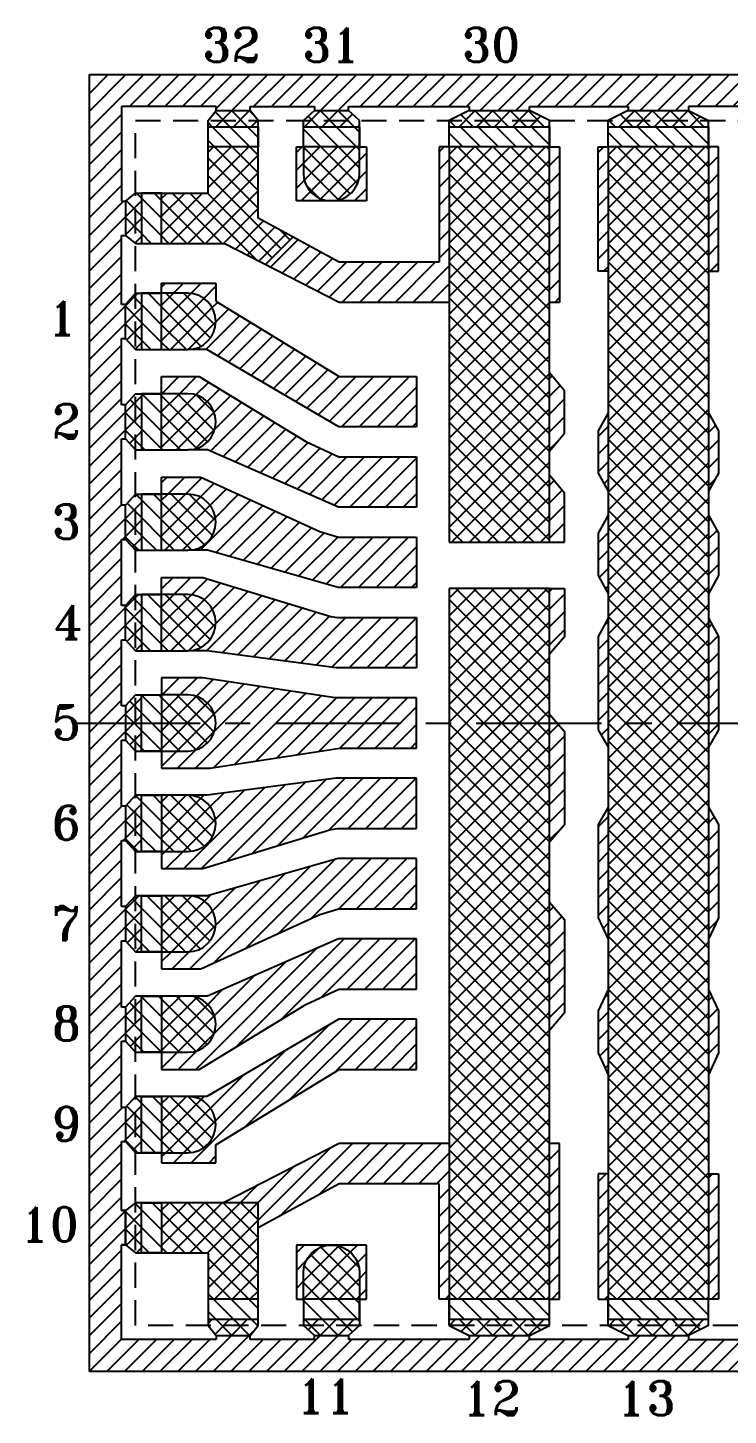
# Model space of a CAD drawing. Extents: x -34 to 185, y -296 to -157.
# Drawn here: x 114.3 to 149.2, y -247.5 to -178.4 of the extents above; entities that cross this region are included whole.
import ezdxf

# ---------------------------------------------------------------- set-up
doc = ezdxf.new("R2010")
doc.units = 0
doc.header["$LTSCALE"] = 5
doc.header["$MEASUREMENT"] = 0
doc.linetypes.add('CENTER', pattern=[2, 1.25, -0.25, 0.25, -0.25])
doc.linetypes.add('HIDDEN', pattern=[0.375, 0.25, -0.125])
doc.layers.get('0').update_dxf_attribs({"linetype": 'CONTINUOUS'})
for name, color, linetype in [('CENTER', 1, 'CENTER'), ('Full-metal', 254, 'CONTINUOUS'), ('HIDDEN', 6, 'HIDDEN'), ('Layer1', 4, 'CONTINUOUS'), ('NUM', 7, 'CONTINUOUS'), ('SECTION', 6, 'CONTINUOUS')]:
    doc.layers.add(name, color=color, linetype=linetype)
doc.styles.add('ROMANT', font='romant')
pattern_1 = [(135, (137.257, 0), (-0.4419417, -0.4419417), [])]
pattern_2 = [(45, (137.257, 0), (-0.4419417, 0.4419417), [])]

msp = doc.modelspace()

# ---------------------------------------------------------------- hatches: boundary and pattern name
at = {"layer": 'Full-metal'}
h = msp.add_hatch(dxfattribs=at)
h.set_pattern_fill('ANSI37', color=256, scale=5, angle=90, style=0)
h.set_pattern_definition([(135, (137.257, 0), (-0.4419417, -0.4419417), []), (225, (137.257, 0), (0.4419417, -0.4419417), [])])
h.paths.add_polyline_path([(128.0136, -240.4133), (128.0136, -241.7133), (130.8136, -241.7133), (130.8136, -240.4133, 1)])
h.paths.add_polyline_path([(130.8136, -242.7133), (128.0136, -242.7133), (128.0136, -243.0133), (130.8136, -243.0133)])
h.paths.add_polyline_path([(130.8136, -243.0133), (128.0136, -243.0133), (128.5636, -243.5133), (130.2636, -243.5133)])
h.paths.add_polyline_path([(125.7636, -183.0133), (123.2636, -183.0133), (123.2636, -183.3133), (125.7636, -183.3133)])
h.paths.add_polyline_path([(125.3665, -182.5133), (123.6665, -182.5133), (123.2636, -183.0133), (125.7636, -183.0133)])
h.paths.add_polyline_path([(130.2636, -182.5133), (128.5636, -182.5133), (128.0136, -183.0133), (130.8136, -183.0133)])
h.paths.add_polyline_path([(130.8136, -183.0133), (128.0136, -183.0133), (128.0136, -183.3133), (130.8136, -183.3133)])
h.paths.add_polyline_path([(130.8136, -184.3133), (128.0136, -184.3133), (128.0136, -185.6133, 1), (130.8136, -185.6133)])
h.paths.add_polyline_path([(119.6536, -236.9033), (119.1536, -237.3003), (119.1536, -239.0003), (119.6536, -239.4033)])
h.paths.add_polyline_path([(119.9536, -236.9033), (119.6536, -236.9033), (119.6536, -239.4033), (119.9536, -239.4033)])
h.paths.add_polyline_path([(125.7636, -236.9033), (120.9536, -236.9033), (120.9536, -239.4033), (123.2636, -239.4033), (123.2636, -241.7133), (125.7636, -241.7133)])
h.paths.add_polyline_path([(125.7636, -242.7133), (123.2636, -242.7133), (123.2636, -243.0133), (125.7636, -243.0133)])
h.paths.add_polyline_path([(125.7636, -243.0133), (123.2636, -243.0133), (123.6665, -243.5133), (125.3665, -243.5133)])
h.paths.add_polyline_path([(120.9536, -234.4133), (122.2536, -234.4133, 1), (122.2536, -231.6133), (120.9536, -231.6133)])
h.paths.add_polyline_path([(119.9536, -231.6133), (119.6536, -231.6133), (119.6536, -234.4133), (119.9536, -234.4133)])
h.paths.add_polyline_path([(119.6536, -231.6133), (119.1536, -232.1603), (119.1536, -233.8603), (119.6536, -234.4133)])
h.paths.add_polyline_path([(119.6536, -226.6133), (119.1536, -227.1603), (119.1536, -228.8603), (119.6536, -229.4133)])
h.paths.add_polyline_path([(120.9536, -229.4133), (122.2536, -229.4133, 1), (122.2536, -226.6133), (120.9536, -226.6133)])
h.paths.add_polyline_path([(119.9536, -226.6133), (119.6536, -226.6133), (119.6536, -229.4133), (119.9536, -229.4133)])
h.paths.add_polyline_path([(119.1536, -223.8603), (119.6536, -224.4133), (119.6536, -221.6133), (119.1536, -222.1603)])
h.paths.add_polyline_path([(119.9536, -221.6133), (119.6536, -221.6133), (119.6536, -224.4133), (119.9536, -224.4133)])
h.paths.add_polyline_path([(122.2536, -221.6133), (120.9536, -221.6133), (120.9536, -224.4133), (122.2536, -224.4133, 1)])
h.paths.add_polyline_path([(119.6536, -216.6133), (119.1536, -217.1603), (119.1536, -218.8603), (119.6536, -219.4133)])
h.paths.add_polyline_path([(119.9536, -216.6133), (119.6536, -216.6133), (119.6536, -219.4133), (119.9536, -219.4133)])
h.paths.add_polyline_path([(120.9536, -219.4133), (122.2536, -219.4133, 1), (122.2536, -216.6133), (120.9536, -216.6133)])
h.paths.add_polyline_path([(119.6536, -211.6133), (119.1536, -212.1603), (119.1536, -213.8603), (119.6536, -214.4133)])
h.paths.add_polyline_path([(119.9536, -211.6133), (119.6536, -211.6133), (119.6536, -214.4133), (119.9536, -214.4133)])
h.paths.add_polyline_path([(120.9536, -211.6133), (120.9536, -214.4133), (122.2536, -214.4133, 1), (122.2536, -211.6133)])
h.paths.add_polyline_path([(119.1536, -208.8662), (119.6536, -209.4133), (119.6536, -206.6133), (119.1536, -207.1662)])
h.paths.add_polyline_path([(119.9536, -206.6133), (119.6536, -206.6133), (119.6536, -209.4133), (119.9536, -209.4133)])
h.paths.add_polyline_path([(120.9536, -209.4133), (122.2536, -209.4133, 1), (122.2536, -206.6133), (120.9536, -206.6133)])
h.paths.add_polyline_path([(119.1536, -203.8662), (119.6536, -204.4133), (119.6536, -201.6133), (119.1536, -202.1662)])
h.paths.add_polyline_path([(119.9536, -201.6133), (119.6536, -201.6133), (119.6536, -204.4133), (119.9536, -204.4133)])
h.paths.add_polyline_path([(120.9536, -204.4133), (122.2536, -204.4133, 1), (122.2536, -201.6133), (120.9536, -201.6133)])
h.paths.add_polyline_path([(119.6536, -196.6133), (119.1536, -197.1662), (119.1536, -198.8662), (119.6536, -199.4133)])
h.paths.add_polyline_path([(119.6536, -199.4133), (119.9536, -199.4133), (119.9536, -196.6133), (119.6536, -196.6133)])
h.paths.add_polyline_path([(120.9536, -199.4133), (122.2536, -199.4133, 1), (122.2536, -196.6133), (120.9536, -196.6133)])
h.paths.add_polyline_path([(119.6536, -191.6133), (119.1536, -192.1662), (119.1536, -193.8662), (119.6536, -194.4133)])
h.paths.add_polyline_path([(119.6536, -194.4133), (119.9536, -194.4133), (119.9536, -191.6133), (119.6536, -191.6133)])
h.paths.add_polyline_path([(120.9536, -194.4133), (122.2536, -194.4133, 1), (122.2536, -191.6133), (120.9536, -191.6133)])
h.paths.add_polyline_path([(119.6536, -186.6233), (119.1536, -187.0262), (119.1536, -188.7262), (119.6536, -189.1233)])
h.paths.add_polyline_path([(119.9536, -186.6233), (119.6536, -186.6233), (119.6536, -189.1233), (119.9536, -189.1233)])
h.paths.add_polyline_path([(125.7636, -189.1233), (125.7636, -184.3133), (123.2636, -184.3133), (123.2636, -186.6233), (120.9536, -186.6233), (120.9536, -189.1233)])
h.paths.add_polyline_path([(125.7636, -189.1233), (124.0706, -189.1233), (126.1289, -190.1806), (127.4974, -188.8122), (125.7636, -187.8677)])
h = msp.add_hatch(dxfattribs=at)
h.set_pattern_fill('ANSI37', color=256, scale=5, angle=90, style=0)
h.paths.add_polyline_path([(148.1936, -184.3133), (143.1936, -184.3133), (143.1936, -241.7133), (148.1936, -241.7133)])
h.paths.add_polyline_path([(140.2736, -206.3133), (135.2736, -206.3133), (135.2736, -241.7133), (140.2736, -241.7133)])
h.paths.add_polyline_path([(140.2736, -184.3133), (135.2742, -184.3133), (135.2736, -204.0133), (140.2736, -204.0133)])
h.paths.add_polyline_path([(139.2736, -182.5133), (136.2736, -182.5133), (135.2736, -183.0133), (135.2737, -183.3133), (140.2736, -183.3133), (140.2736, -183.0135)])
h.paths.add_polyline_path([(147.1936, -182.5133), (144.1936, -182.5133), (143.1936, -183.0133), (143.1936, -183.3133), (148.1936, -183.3133), (148.1936, -183.0135)])
h.paths.add_polyline_path([(148.1936, -242.7133), (143.1936, -242.7133), (143.1936, -243.0133), (144.1936, -243.5133), (147.1936, -243.5133), (148.1936, -243.0133)])
h.paths.add_polyline_path([(140.2736, -242.7133), (135.2736, -242.7133), (135.2736, -243.0133), (136.2736, -243.5133), (139.2736, -243.5133), (140.2736, -243.0133)])
at = {"layer": 'Layer1'}
h = msp.add_hatch(dxfattribs=at)
h.set_pattern_fill('ANSI31', color=256, scale=5, style=0)
h.set_pattern_definition(pattern_2)
h.paths.add_polyline_path([(181.9536, -245.3133), (181.9536, -180.7132), (117.3535, -180.7132), (117.3535, -245.3133)])
h.paths.add_polyline_path([(130.2636, -243.7133), (130.2636, -243.5133), (128.5636, -243.5133), (128.5636, -243.7133), (125.3665, -243.7133), (125.3665, -243.5133), (123.6665, -243.5133), (123.6665, -243.7133), (118.9536, -243.7133), (118.9536, -239.0003), (119.1536, -239.0003), (119.1536, -237.3003), (118.9536, -237.3003), (118.9536, -233.8603), (119.1536, -233.8603), (119.1536, -232.1603), (118.9536, -232.1603), (118.9536, -228.8603), (119.1536, -228.8603), (119.1536, -227.1603), (118.9536, -227.1603), (118.9536, -223.8603), (119.1536, -223.8603), (119.1536, -222.1603), (118.9536, -222.1603), (118.9536, -218.8603), (119.1536, -218.8603), (119.1536, -217.1603), (118.9536, -217.1603), (118.9536, -213.8603), (119.1536, -213.8603), (119.1536, -212.1603), (118.9536, -212.1603), (118.9536, -208.8662), (119.1536, -208.8662), (119.1536, -207.1662), (118.9536, -207.1662), (118.9536, -203.8662), (119.1536, -203.8662), (119.1536, -202.1662), (118.9536, -202.1662), (118.9536, -198.8662), (119.1536, -198.8662), (119.1536, -197.1662), (118.9536, -197.1662), (118.9536, -193.8662), (119.1536, -193.8662), (119.1536, -192.1662), (118.9536, -192.1662), (118.9536, -188.7262), (119.1536, -188.7262), (119.1536, -187.0262), (118.9536, -187.0262), (118.9536, -182.3133), (123.6665, -182.3133), (123.6665, -182.5133), (125.3665, -182.5133), (125.3665, -182.3133), (128.5636, -182.3133), (128.5636, -182.5133), (130.2636, -182.5133), (130.2636, -182.3132), (136.2733, -182.3133), (136.2736, -182.5133), (139.2736, -182.5133), (139.2736, -182.3133), (144.1936, -182.3133), (144.1936, -182.5133), (147.1936, -182.5133), (147.1936, -182.3133), (152.1136, -182.3133), (152.1136, -182.5133), (155.1136, -182.5133), (155.1136, -182.3133), (160.0336, -182.3133), (160.0336, -182.5133), (163.0336, -182.5133), (163.0339, -182.3133), (169.0436, -182.3132), (169.0436, -182.5133), (170.7436, -182.5133), (170.7436, -182.3133), (173.9406, -182.3133), (173.9406, -182.5133), (175.6406, -182.5133), (175.6406, -182.3133), (180.3536, -182.3133), (180.3536, -187.0262), (180.1536, -187.0262), (180.1536, -188.7262), (180.3536, -188.7262), (180.3536, -192.1662), (180.1536, -192.1662), (180.1536, -193.8662), (180.3536, -193.8662), (180.3536, -197.1662), (180.1536, -197.1662), (180.1536, -198.8662), (180.3536, -198.8662), (180.3536, -202.1662), (180.1536, -202.1662), (180.1536, -203.8662), (180.3536, -203.8662), (180.3536, -207.1662), (180.1536, -207.1662), (180.1536, -208.8662), (180.3536, -208.8662), (180.3536, -212.1603), (180.1536, -212.1603), (180.1536, -213.8603), (180.3536, -213.8603), (180.3536, -217.1603), (180.1536, -217.1603), (180.1536, -218.8603), (180.3536, -218.8603), (180.3536, -222.1603), (180.1536, -222.1603), (180.1536, -223.8603), (180.3536, -223.8603), (180.3536, -227.1603), (180.1536, -227.1603), (180.1536, -228.8603), (180.3536, -228.8603), (180.3536, -232.1603), (180.1536, -232.1603), (180.1536, -233.8603), (180.3536, -233.8603), (180.3536, -237.3003), (180.1536, -237.3003), (180.1536, -239.0003), (180.3536, -239.0003), (180.3536, -243.7133), (175.6406, -243.7133), (175.6406, -243.5133), (173.9406, -243.5133), (173.9406, -243.7133), (170.7436, -243.7133), (170.7436, -243.5133), (169.0436, -243.5133), (169.0436, -243.7133), (163.0336, -243.7133), (163.0336, -243.5133), (160.0336, -243.5133), (160.0336, -243.7133), (155.1136, -243.7133), (155.1136, -243.5133), (152.1136, -243.5133), (152.1136, -243.7133), (147.1936, -243.7133), (147.1936, -243.5133), (144.1936, -243.5133), (144.1936, -243.7133), (139.2736, -243.7133), (139.2736, -243.5133), (136.2736, -243.5133), (136.2736, -243.7133)], flags=16)
h = msp.add_hatch(dxfattribs=at)
h.set_pattern_fill('ANSI31', color=256, scale=5, style=0)
h.set_pattern_definition(pattern_2)
h.paths.add_polyline_path([(135.2736, -184.3133), (134.7736, -184.3133), (134.7736, -190.0633), (129.7938, -190.0633), (127.4974, -188.8122), (126.1289, -190.1806), (129.7938, -192.0633), (135.2736, -192.0633)])
h.paths.add_polyline_path([(133.6536, -195.7633), (129.7939, -195.7633), (123.6536, -192.0112), (123.6536, -191.1133), (120.9536, -191.1133), (120.9536, -191.6133), (122.2536, -191.6133, -1), (122.2536, -194.4133), (123.2085, -194.4133), (129.7813, -198.2633), (133.6536, -198.2633)])
h.paths.add_polyline_path([(133.6536, -199.7633), (129.784, -199.7633), (128.132, -198.9878), (122.8195, -195.7633), (120.9536, -195.7633), (120.9536, -196.6133), (122.2536, -196.6133, -1), (122.2536, -199.4133), (123.2385, -199.4133), (129.7685, -202.2633), (133.6536, -202.2633)])
h.paths.add_polyline_path([(133.6536, -203.7633), (129.7646, -203.7633), (128.8394, -203.481), (122.9124, -200.7633), (120.9536, -200.7633), (120.9536, -201.6133), (122.2536, -201.6133, -1), (122.2536, -204.4133), (123.2353, -204.4133), (129.7393, -206.2633), (133.6536, -206.2633)])
h.paths.add_polyline_path([(133.6536, -207.7633), (129.7064, -207.7633), (129.3738, -207.7124), (123.0124, -205.7633), (120.9536, -205.7633), (120.9536, -206.6133), (122.2536, -206.6133, -1), (122.2536, -209.4133), (123.2246, -209.4133), (129.6424, -210.2633), (133.6536, -210.2633)])
h.paths.add_polyline_path([(133.6536, -211.7633), (129.592, -211.7633), (122.9827, -210.7633), (120.9536, -210.7633), (120.9536, -211.6133), (122.2536, -211.6133, -1), (122.2536, -214.4133), (120.9536, -214.4133), (120.9536, -215.2633), (123.3498, -215.2633), (129.8283, -214.2633), (133.6536, -214.2633)])
h.paths.add_polyline_path([(133.6536, -215.7633), (129.6424, -215.7633), (123.2246, -216.6133), (122.2536, -216.6133, -1), (122.2536, -219.4133), (120.9536, -219.4133), (120.9536, -220.2633), (123.0124, -220.2633), (129.3738, -218.3141), (129.7064, -218.2633), (133.6536, -218.2633)])
h.paths.add_polyline_path([(133.6536, -219.7633), (129.7393, -219.7633), (123.2353, -221.6133), (122.2536, -221.6133, -1), (122.2536, -224.4133), (120.9536, -224.4133), (120.9536, -225.2633), (122.9124, -225.2633), (128.8394, -222.5455), (129.7646, -222.2633), (133.6536, -222.2633)])
h.paths.add_polyline_path([(133.6536, -223.7633), (129.7685, -223.7633), (123.2385, -226.6133), (122.2536, -226.6133, -1), (122.2536, -229.4133), (120.9536, -229.4133), (120.9536, -230.2633), (122.8195, -230.2633), (128.132, -227.0187), (129.784, -226.2633), (133.6536, -226.2633)])
h.paths.add_polyline_path([(133.6536, -227.7633), (129.7813, -227.7633), (123.2085, -231.6133), (122.2536, -231.6133, -1), (122.2536, -234.4133), (120.9536, -234.4133), (120.9536, -234.9133), (123.6536, -234.9133), (123.6536, -234.0154), (129.7939, -230.2633), (133.6536, -230.2633)])
h.paths.add_polyline_path([(135.2736, -233.9633), (129.7938, -233.9633), (124.0706, -236.9033), (125.7636, -236.9033), (125.7636, -238.1588), (129.7938, -235.9633), (134.7736, -235.9633), (134.7736, -241.7133), (135.2736, -241.7133)])
h.paths.add_polyline_path([(140.7736, -184.3133), (140.2736, -184.3133), (140.2736, -192.0633), (140.7736, -192.0633)])
h.paths.add_polyline_path([(141.0236, -196.4681), (140.2736, -195.5681), (140.2736, -199.4685), (141.0236, -198.5697)])
h.paths.add_polyline_path([(141.0236, -201.5657), (140.2736, -200.6669), (140.2736, -204.0133), (141.0236, -204.0133)])
h.paths.add_polyline_path([(141.0236, -206.3133), (140.2736, -206.3133), (140.2736, -209.5786), (141.0236, -208.7149)])
h.paths.add_polyline_path([(141.0236, -213.4408), (140.2736, -212.5771), (140.2736, -218.9448), (141.0236, -218.0812)])
h.paths.add_polyline_path([(141.0236, -222.807), (140.2736, -221.9433), (140.2736, -228.3365), (141.0236, -227.4541)])
h.paths.add_polyline_path([(140.7736, -233.9632), (140.2736, -233.9632), (140.2736, -241.7133), (140.7736, -241.7133)])
h.paths.add_polyline_path([(143.1936, -235.4633), (142.6936, -235.4633), (142.6936, -241.7133), (143.1936, -241.7133)])
h.paths.add_polyline_path([(143.1936, -226.2804), (142.6936, -227.3459), (142.6936, -229.443), (143.1936, -230.543)])
h.paths.add_polyline_path([(143.1936, -217.212), (142.6936, -218.0757), (142.6936, -222.712), (143.1936, -223.7775)])
h.paths.add_polyline_path([(143.1936, -207.786), (142.6936, -208.7095), (142.6936, -213.346), (143.1936, -214.2097)])
h.paths.add_polyline_path([(143.1936, -202.6636), (142.6936, -203.5625), (142.6936, -205.6599), (143.1936, -206.5835)])
h.paths.add_polyline_path([(143.1936, -197.5648), (142.6936, -198.4648), (142.6936, -200.5623), (143.1936, -201.4612)])
h.paths.add_polyline_path([(143.1936, -184.3133), (142.6936, -184.3133), (142.6936, -190.5133), (143.1936, -190.5133)])
h.paths.add_polyline_path([(148.6936, -184.3133), (148.1936, -184.3133), (148.1936, -190.5133), (148.6936, -190.5133)])
h.paths.add_polyline_path([(148.693, -198.4648), (148.1936, -197.5658), (148.1936, -201.4602), (148.693, -200.5623)])
h.paths.add_polyline_path([(148.693, -203.5625), (148.1936, -202.6646), (148.1936, -206.5825), (148.693, -205.6599)])
h.paths.add_polyline_path([(148.693, -208.7095), (148.1936, -207.787), (148.1936, -213.0133), (148.693, -213.0133)])
h.paths.add_polyline_path([(148.693, -213.0133), (148.1936, -213.0133), (148.1936, -214.2087), (148.693, -213.346)])
h.paths.add_polyline_path([(148.693, -218.0757), (148.1936, -217.2129), (148.1936, -223.7763), (148.693, -222.712)])
h.paths.add_polyline_path([(148.693, -227.3459), (148.1936, -226.2815), (148.1936, -230.5418), (148.693, -229.443)])
h.paths.add_polyline_path([(148.6936, -235.4633), (148.1936, -235.4633), (148.1936, -241.7133), (148.6936, -241.7133)])
h.paths.add_polyline_path([(129.4136, -239.0133), (127.6636, -239.0133), (127.6636, -241.7133), (128.0136, -241.7133), (128.0136, -240.4133, -0.4142136)])
h.paths.add_polyline_path([(131.1636, -239.0133), (129.4136, -239.0133, -0.4142136), (130.8136, -240.4133), (130.8136, -241.7133), (131.1636, -241.7133)])
h.paths.add_polyline_path([(128.0136, -185.6133), (128.0136, -184.3133), (127.6636, -184.3133), (127.6636, -187.0133), (129.4136, -187.0133, -0.4142136)])
h.paths.add_polyline_path([(131.1636, -184.3133), (130.8136, -184.3133), (130.8136, -185.6133, -0.4142136), (129.4136, -187.0133), (131.1636, -187.0133)])
at = {"layer": 'SECTION'}
h = msp.add_hatch(dxfattribs=at)
h.set_pattern_fill('ANSI31', color=256, scale=5, angle=90, style=0)
h.set_pattern_definition(pattern_1)
h.paths.add_polyline_path([(179.3536, -186.6233), (178.3536, -186.6233), (178.3536, -189.1233), (179.3536, -189.1233)])
h.paths.add_polyline_path([(176.0436, -183.3133), (173.5436, -183.3133), (173.5436, -184.3133), (176.0436, -184.3133)])
h.paths.add_polyline_path([(125.7636, -183.3133), (123.2636, -183.3133), (123.2636, -184.3133), (125.7636, -184.3133)])
h.paths.add_polyline_path([(120.9536, -186.6233), (119.9536, -186.6233), (119.9536, -189.1233), (120.9536, -189.1233)])
h.paths.add_polyline_path([(125.7636, -241.7133), (123.2636, -241.7133), (123.2636, -242.7133), (125.7636, -242.7133)])
h.paths.add_polyline_path([(120.9536, -236.9033), (119.9536, -236.9033), (119.9536, -239.4033), (120.9536, -239.4033)])
h.paths.add_polyline_path([(176.0436, -241.7133), (173.5436, -241.7133), (173.5436, -242.7133), (176.0436, -242.7133)])
h.paths.add_polyline_path([(179.3536, -236.9033), (178.3536, -236.9033), (178.3536, -239.4033), (179.3536, -239.4033)])
h = msp.add_hatch(dxfattribs=at)
h.set_pattern_fill('ANSI31', color=256, scale=5, angle=90, style=0)
h.set_pattern_definition(pattern_1)
h.paths.add_polyline_path([(171.2936, -184.3133), (168.4936, -184.3133), (168.4936, -183.3133), (171.2936, -183.3133)])
h.paths.add_polyline_path([(130.8136, -184.3133), (128.0136, -184.3133), (128.0136, -183.3133), (130.8136, -183.3133)])
h = msp.add_hatch(dxfattribs=at)
h.set_pattern_fill('ANSI31', color=256, scale=5, angle=90, style=0)
h.set_pattern_definition(pattern_1)
h.paths.add_polyline_path([(164.0336, -184.3133), (159.0336, -184.3133), (159.0336, -183.3133), (164.0336, -183.3133)])
h.paths.add_polyline_path([(156.1136, -184.3133), (151.1136, -184.3133), (151.1136, -183.3133), (156.1136, -183.3133)])
h.paths.add_polyline_path([(148.1936, -184.3133), (143.1936, -184.3133), (143.1936, -183.3133), (148.1936, -183.3133)])
h.paths.add_polyline_path([(140.2736, -184.3133), (135.2736, -184.3133), (135.2736, -183.3133), (140.2736, -183.3133)])
h = msp.add_hatch(dxfattribs=at)
h.set_pattern_fill('ANSI31', color=256, scale=5, angle=90, style=0)
h.set_pattern_definition(pattern_1)
h.paths.add_polyline_path([(119.9536, -191.6133), (120.9536, -191.6133), (120.9536, -194.4133), (119.9536, -194.4133)])
h.paths.add_polyline_path([(119.9536, -196.6133), (120.9536, -196.6133), (120.9536, -199.4133), (119.9536, -199.4133)])
h.paths.add_polyline_path([(119.9536, -201.6133), (120.9536, -201.6133), (120.9536, -204.4133), (119.9536, -204.4133)])
h.paths.add_polyline_path([(119.9536, -206.6133), (120.9536, -206.6133), (120.9536, -209.4133), (119.9536, -209.4133)])
h.paths.add_polyline_path([(119.9536, -211.6133), (120.9536, -211.6133), (120.9536, -214.4133), (119.9536, -214.4133)])
h.paths.add_polyline_path([(119.9536, -216.6133), (120.9536, -216.6133), (120.9536, -219.4133), (119.9536, -219.4133)])
h.paths.add_polyline_path([(119.9536, -221.6133), (120.9536, -221.6133), (120.9536, -224.4133), (119.9536, -224.4133)])
h.paths.add_polyline_path([(119.9536, -226.6133), (120.9536, -226.6133), (120.9536, -229.4133), (119.9536, -229.4133)])
h.paths.add_polyline_path([(119.9536, -231.6133), (120.9536, -231.6133), (120.9536, -234.4133), (119.9536, -234.4133)])
h = msp.add_hatch(dxfattribs=at)
h.set_pattern_fill('ANSI31', color=256, scale=5, angle=90, style=0)
h.set_pattern_definition(pattern_1)
h.paths.add_polyline_path([(171.2936, -241.7133), (168.4936, -241.7133), (168.4936, -242.7133), (171.2936, -242.7133)])
h.paths.add_polyline_path([(130.8136, -241.7133), (128.0136, -241.7133), (128.0136, -242.7133), (130.8136, -242.7133)])
h = msp.add_hatch(dxfattribs=at)
h.set_pattern_fill('ANSI31', color=256, scale=5, angle=90, style=0)
h.set_pattern_definition(pattern_1)
h.paths.add_polyline_path([(164.0336, -241.7133), (159.0336, -241.7133), (159.0336, -242.7133), (164.0336, -242.7133)])
h.paths.add_polyline_path([(156.1136, -241.7133), (151.1136, -241.7133), (151.1136, -242.7133), (156.1136, -242.7133)])
h.paths.add_polyline_path([(148.1936, -241.7133), (143.1936, -241.7133), (143.1936, -242.7133), (148.1936, -242.7133)])
h.paths.add_polyline_path([(140.2736, -241.7133), (135.2736, -241.7133), (135.2736, -242.7133), (140.2736, -242.7133)])

# ---------------------------------------------------------------- linework, layer by layer
for p, q in [((117.3535, -180.7132), (181.9536, -180.7132)), ((117.3535, -245.3133), (117.3535, -180.7132)), ((118.9536, -182.3133), (118.9536, -187.0262)), ((123.6665, -182.3133), (118.9536, -182.3133)), ((123.6665, -182.5133), (123.6665, -182.3133)), ((125.3665, -182.5133), (125.3665, -182.3133)), ((125.3665, -182.3133), (128.5636, -182.3133)), ((128.5636, -182.3133), (128.5636, -182.5133)), ((130.2636, -182.5133), (130.2636, -182.3132)), ((130.2636, -182.3132), (136.2733, -182.3133)), ((136.2733, -182.3133), (136.2736, -182.5133)), ((139.2736, -182.5133), (139.2736, -182.3133)), ((139.2736, -182.3133), (144.1936, -182.3133)), ((144.1936, -182.3133), (144.1936, -182.5133)), ((152.1136, -182.3133), (147.1936, -182.3133)), ((147.1936, -182.3133), (147.1936, -182.5133)), ((123.2636, -183.0133), (123.6665, -182.5133)), ((123.2636, -186.6233), (123.2636, -183.0133)), ((123.6665, -182.5133), (125.3665, -182.5133)), ((125.7636, -183.0133), (125.3665, -182.5133)), ((125.7636, -187.8677), (125.7636, -183.0133)), ((128.5636, -182.5133), (128.0136, -183.0133)), ((128.0136, -184.3133), (128.0136, -183.0133)), ((128.5636, -182.5133), (130.2636, -182.5133)), ((130.8136, -183.0133), (130.2636, -182.5133)), ((130.8136, -184.3133), (130.8136, -183.0133)), ((136.2736, -182.5133), (135.2736, -183.0133)), ((135.2742, -184.3133), (135.2736, -183.0133)), ((136.2736, -182.5133), (139.2736, -182.5133)), ((140.2736, -183.0135), (139.2736, -182.5133)), ((140.2736, -184.3133), (140.2736, -183.0135)), ((144.1936, -182.5133), (143.1936, -183.0133)), ((143.1936, -184.3133), (143.1936, -183.0133)), ((144.1936, -182.5133), (147.1936, -182.5133)), ((147.1936, -182.5133), (148.1936, -183.0135)), ((148.1936, -184.3133), (148.1936, -183.0135)), ((127.6636, -187.0133), (127.6636, -184.3133)), ((127.6636, -184.3133), (128.0136, -184.3133)), ((130.8136, -184.3133), (131.1636, -184.3133)), ((131.1636, -184.3133), (131.1636, -187.0133)), ((135.2742, -184.3133), (134.7736, -184.3133)), ((134.7736, -184.3133), (134.7736, -190.0633)), ((135.2742, -184.3133), (135.2736, -204.0133)), ((140.2736, -204.0133), (140.2736, -184.3133)), ((140.2736, -184.3133), (140.7736, -184.3133)), ((140.7736, -184.3133), (140.7736, -192.0633)), ((142.6936, -190.5133), (142.6936, -184.3133)), ((142.6936, -184.3133), (143.1936, -184.3133)), ((143.1936, -184.3133), (143.1936, -241.7133)), ((148.1936, -184.3133), (148.1936, -241.7133)), ((148.6936, -184.3133), (148.1936, -184.3133)), ((148.6936, -190.5133), (148.6936, -184.3133)), ((118.9536, -187.0262), (119.1536, -187.0262)), ((119.1536, -187.0262), (119.6536, -186.6233)), ((119.1536, -187.0262), (119.1536, -188.7262)), ((119.6536, -186.6233), (123.2636, -186.6233)), ((131.1636, -187.0133), (127.6636, -187.0133)), ((129.7938, -190.0633), (125.7636, -187.8677)), ((118.9536, -192.1662), (118.9536, -188.7262)), ((118.9536, -188.7262), (119.1536, -188.7262)), ((119.1536, -188.7262), (119.6536, -189.1233)), ((119.6536, -189.1233), (124.0706, -189.1233)), ((129.7938, -192.0633), (124.0706, -189.1233)), ((126.1289, -190.1806), (127.5057, -188.8039)), ((134.7736, -190.0633), (129.7938, -190.0633)), ((143.1936, -190.5133), (142.6936, -190.5133)), ((148.1936, -190.5133), (148.6936, -190.5133)), ((120.9536, -191.6133), (120.9536, -191.1133)), ((120.9536, -191.1133), (123.6536, -191.1133)), ((123.6536, -191.1133), (123.6536, -192.0112)), ((119.6536, -191.6133), (119.1536, -192.1662)), ((119.6536, -191.6133), (120.9536, -191.6133)), ((122.2536, -191.6133), (120.9536, -191.6133)), ((123.6536, -192.0112), (129.7939, -195.7633)), ((135.2736, -192.0633), (129.7938, -192.0633)), ((140.7736, -192.0633), (140.273, -192.0633)), ((119.1536, -192.1662), (118.9536, -192.1662)), ((119.1536, -193.8662), (119.1536, -192.1662)), ((118.9536, -197.1662), (118.9536, -193.8662)), ((118.9536, -193.8662), (119.1536, -193.8662)), ((119.1536, -193.8662), (119.6536, -194.4133)), ((119.6536, -194.4133), (122.2536, -194.4133)), ((123.2085, -194.4133), (122.2536, -194.4133)), ((129.7813, -198.2633), (123.2085, -194.4133)), ((120.9536, -196.6133), (120.9536, -195.7633)), ((120.9536, -195.7633), (122.8195, -195.7633)), ((122.8195, -195.7633), (128.132, -198.9978)), ((129.7939, -195.7633), (133.6536, -195.7633)), ((133.6536, -195.7633), (133.6536, -198.2633)), ((141.0236, -196.4681), (140.2742, -195.5689)), ((119.6536, -196.6133), (119.1536, -197.1662)), ((119.6536, -196.6133), (120.9536, -196.6133)), ((122.2536, -196.6133), (120.9536, -196.6133)), ((141.0236, -198.5697), (141.0236, -196.4681)), ((119.1536, -197.1662), (118.9536, -197.1662)), ((119.1536, -198.8662), (119.1536, -197.1662)), ((143.1943, -197.5636), (142.6936, -198.4648)), ((148.1924, -197.5636), (148.693, -198.4648)), ((133.6536, -198.2633), (129.7813, -198.2633)), ((118.9536, -202.1662), (118.9536, -198.8662)), ((118.9536, -198.8662), (119.1536, -198.8662)), ((119.1536, -198.8662), (119.6536, -199.4133)), ((128.132, -198.9978), (129.784, -199.7633)), ((140.2742, -199.4677), (141.0236, -198.5697)), ((142.6936, -198.4648), (142.6936, -200.5623)), ((148.693, -198.4648), (148.693, -200.5623)), ((119.6536, -199.4133), (122.2536, -199.4133)), ((123.2385, -199.4133), (122.2536, -199.4133)), ((129.7685, -202.2633), (123.2385, -199.4133)), ((129.784, -199.7633), (133.6536, -199.7633)), ((133.6536, -199.7633), (133.6536, -202.2633)), ((120.9536, -201.6133), (120.9536, -200.7633)), ((120.9536, -200.7633), (122.9124, -200.7633)), ((122.9124, -200.7633), (128.8394, -203.481)), ((141.0236, -201.5657), (140.2742, -200.6677)), ((142.6936, -200.5623), (143.1943, -201.4624)), ((148.693, -200.5623), (148.1924, -201.4624)), ((119.6536, -201.6133), (119.1536, -202.1662)), ((119.6536, -201.6133), (120.9536, -201.6133)), ((122.2536, -201.6133), (120.9536, -201.6133)), ((141.0236, -204.0133), (141.0236, -201.5657)), ((119.1536, -202.1662), (118.9536, -202.1662)), ((119.1536, -203.8662), (119.1536, -202.1662)), ((133.6536, -202.2633), (129.7685, -202.2633)), ((143.1943, -202.6624), (142.6936, -203.5625)), ((148.1924, -202.6624), (148.693, -203.5625)), ((128.8394, -203.481), (129.7646, -203.7633)), ((129.7646, -203.7633), (133.6536, -203.7633)), ((133.6536, -203.7633), (133.6536, -206.2633)), ((142.6936, -203.5625), (142.6936, -205.6599)), ((148.693, -203.5625), (148.693, -205.6599)), ((118.9536, -207.1662), (118.9536, -203.8662)), ((118.9536, -203.8662), (119.1536, -203.8662)), ((119.1536, -203.8662), (119.6536, -204.4133)), ((119.6536, -204.4133), (122.2536, -204.4133)), ((123.2353, -204.4133), (122.2536, -204.4133)), ((129.7393, -206.2633), (123.2353, -204.4133)), ((135.2736, -204.0133), (140.2736, -204.0133)), ((140.2736, -204.0133), (141.0236, -204.0133)), ((120.9536, -206.6133), (120.9536, -205.7633)), ((120.9536, -205.7633), (123.0124, -205.7633)), ((123.0124, -205.7633), (129.3738, -207.7124)), ((142.6936, -205.6599), (143.1943, -206.5847)), ((148.693, -205.6599), (148.1924, -206.5847)), ((119.6536, -206.6133), (119.1536, -207.1662)), ((119.6536, -206.6133), (120.9536, -206.6133)), ((122.2536, -206.6133), (120.9536, -206.6133)), ((133.6536, -206.2633), (129.7393, -206.2633)), ((140.2736, -206.3133), (135.2736, -206.3133)), ((135.2736, -206.3133), (135.2736, -241.7133)), ((140.2736, -206.3133), (141.0236, -206.3133)), ((140.2736, -241.7133), (140.2736, -206.3133)), ((141.0236, -206.3133), (141.0236, -208.7149)), ((119.1536, -207.1662), (118.9536, -207.1662)), ((119.1536, -208.8662), (119.1536, -207.1662)), ((129.3738, -207.7124), (129.7064, -207.7633)), ((129.7064, -207.7633), (133.6536, -207.7633)), ((133.6536, -207.7633), (133.6536, -210.2633)), ((143.1943, -207.7847), (142.6936, -208.7095)), ((148.1924, -207.7847), (148.693, -208.7095)), ((118.9536, -212.1603), (118.9536, -208.8662)), ((118.9536, -208.8662), (119.1536, -208.8662)), ((119.1536, -208.8662), (119.6536, -209.4133)), ((141.0236, -208.7149), (140.2742, -209.5778)), ((142.6936, -208.7095), (142.6936, -213.346)), ((148.693, -208.7095), (148.693, -213.346)), ((119.6536, -209.4133), (122.2536, -209.4133)), ((123.2246, -209.4133), (122.2536, -209.4133)), ((129.6424, -210.2633), (123.2246, -209.4133)), ((122.9827, -210.7633), (120.9536, -210.7633)), ((120.9536, -210.7633), (120.9536, -211.6133)), ((129.592, -211.7633), (122.9827, -210.7633)), ((133.6536, -210.2633), (129.6424, -210.2633)), ((119.6536, -211.6133), (119.1536, -212.1603)), ((119.6536, -211.6133), (120.9536, -211.6133)), ((122.2536, -211.6133), (120.9536, -211.6133)), ((133.6536, -211.7633), (129.592, -211.7633)), ((133.6536, -214.2633), (133.6536, -211.7633)), ((119.1536, -212.1603), (118.9536, -212.1603)), ((119.1536, -212.1603), (119.1536, -213.8603)), ((140.2742, -212.5778), (141.0236, -213.4408)), ((141.0236, -213.4408), (141.0236, -218.0812)), ((142.6936, -213.346), (143.1943, -214.2108)), ((148.693, -213.346), (148.1924, -214.2108)), ((118.9536, -217.1603), (118.9536, -213.8603)), ((118.9536, -213.8603), (119.1536, -213.8603)), ((119.1536, -213.8603), (119.6536, -214.4133)), ((119.6536, -214.4133), (120.9536, -214.4133)), ((120.9536, -214.4133), (122.2536, -214.4133)), ((120.9536, -214.4133), (120.9536, -215.2633)), ((123.3498, -215.2633), (129.8283, -214.2633)), ((129.8283, -214.2633), (133.6536, -214.2633)), ((120.9536, -215.2633), (123.3498, -215.2633)), ((129.6424, -215.7633), (123.2246, -216.6133)), ((133.6536, -215.7633), (129.6424, -215.7633)), ((133.6536, -218.2633), (133.6536, -215.7633)), ((119.6536, -216.6133), (119.1536, -217.1603)), ((122.2536, -216.6133), (119.6536, -216.6133)), ((123.2246, -216.6133), (122.2536, -216.6133)), ((119.1536, -217.1603), (118.9536, -217.1603)), ((119.1536, -217.1603), (119.1536, -218.8603)), ((143.1943, -217.2108), (142.6936, -218.0757)), ((148.1924, -217.2108), (148.693, -218.0757)), ((123.0124, -220.2633), (129.3738, -218.3141)), ((129.3738, -218.3141), (129.7064, -218.2633)), ((129.7064, -218.2633), (133.6536, -218.2633)), ((141.0236, -218.0812), (140.2742, -218.9441)), ((142.6936, -218.0757), (142.6936, -222.712)), ((148.693, -218.0757), (148.693, -222.712)), ((118.9536, -222.1603), (118.9536, -218.8603)), ((118.9536, -218.8603), (119.1536, -218.8603)), ((119.1536, -218.8603), (119.6536, -219.4133)), ((119.6536, -219.4133), (120.9536, -219.4133)), ((120.9536, -219.4133), (122.2536, -219.4133)), ((120.9536, -219.4133), (120.9536, -220.2633)), ((120.9536, -220.2633), (123.0124, -220.2633)), ((129.7393, -219.7633), (123.2353, -221.6133)), ((133.6536, -219.7633), (129.7393, -219.7633)), ((133.6536, -222.2633), (133.6536, -219.7633)), ((119.6536, -221.6133), (119.1536, -222.1603)), ((122.2536, -221.6133), (119.6536, -221.6133)), ((123.2353, -221.6133), (122.2536, -221.6133)), ((119.1536, -222.1603), (118.9536, -222.1603)), ((119.1536, -222.1603), (119.1536, -223.8603)), ((128.8394, -222.5455), (129.7646, -222.2633)), ((129.7646, -222.2633), (133.6536, -222.2633)), ((140.2742, -221.9441), (141.0236, -222.807)), ((122.9124, -225.2633), (128.8394, -222.5455)), ((141.0236, -222.807), (141.0236, -227.4541)), ((142.6936, -222.712), (143.1943, -223.7789)), ((148.693, -222.712), (148.1924, -223.7789)), ((118.9536, -227.1603), (118.9536, -223.8603)), ((118.9536, -223.8603), (119.1536, -223.8603)), ((119.1536, -223.8603), (119.6536, -224.4133)), ((129.7685, -223.7633), (123.2385, -226.6133)), ((133.6536, -223.7633), (129.7685, -223.7633)), ((133.6536, -226.2633), (133.6536, -223.7633)), ((119.6536, -224.4133), (120.9536, -224.4133)), ((120.9536, -224.4133), (122.2536, -224.4133)), ((120.9536, -224.4133), (120.9536, -225.2633)), ((120.9536, -225.2633), (122.9124, -225.2633)), ((119.6536, -226.6133), (119.1536, -227.1603)), ((122.2536, -226.6133), (119.6536, -226.6133)), ((123.2385, -226.6133), (122.2536, -226.6133)), ((128.132, -227.0287), (129.784, -226.2633)), ((129.784, -226.2633), (133.6536, -226.2633)), ((143.1943, -226.2789), (142.6936, -227.3459)), ((148.1924, -226.2789), (148.693, -227.3459)), ((119.1536, -227.1603), (118.9536, -227.1603)), ((119.1536, -227.1603), (119.1536, -228.8603)), ((122.8195, -230.2633), (128.132, -227.0287)), ((142.6936, -227.3459), (142.6936, -229.443)), ((148.693, -227.3459), (148.693, -229.443)), ((129.7813, -227.7633), (123.2085, -231.6133)), ((133.6536, -227.7633), (129.7813, -227.7633)), ((133.6536, -230.2633), (133.6536, -227.7633)), ((141.0236, -227.4541), (140.2742, -228.3358)), ((118.9536, -232.1603), (118.9536, -228.8603)), ((118.9536, -228.8603), (119.1536, -228.8603)), ((119.1536, -228.8603), (119.6536, -229.4133)), ((119.6536, -229.4133), (120.9536, -229.4133)), ((120.9536, -229.4133), (122.2536, -229.4133)), ((120.9536, -229.4133), (120.9536, -230.2633)), ((142.6936, -229.443), (143.1943, -230.5444)), ((148.693, -229.443), (148.1924, -230.5444)), ((120.9536, -230.2633), (122.8195, -230.2633)), ((123.6536, -234.0154), (129.7939, -230.2633)), ((129.7939, -230.2633), (133.6536, -230.2633)), ((119.1536, -232.1603), (118.9536, -232.1603)), ((119.6536, -231.6133), (119.1536, -232.1603)), ((119.1536, -232.1603), (119.1536, -233.8603)), ((122.2536, -231.6133), (119.6536, -231.6133)), ((123.2085, -231.6133), (122.2536, -231.6133)), ((118.9536, -237.3003), (118.9536, -233.8603)), ((118.9536, -233.8603), (119.1536, -233.8603)), ((119.1536, -233.8603), (119.6536, -234.4133)), ((123.6536, -234.9133), (123.6536, -234.0154)), ((129.7938, -233.9633), (124.0756, -236.9007)), ((135.2736, -233.9633), (129.7938, -233.9633)), ((140.7736, -233.9632), (140.273, -233.9632)), ((140.7736, -241.7133), (140.7736, -233.9632)), ((119.6536, -234.4133), (120.9536, -234.4133)), ((120.9536, -234.4133), (122.2536, -234.4133)), ((120.9536, -234.4133), (120.9536, -234.9133)), ((120.9536, -234.9133), (123.6536, -234.9133)), ((143.1936, -235.4633), (142.6936, -235.4633)), ((142.6936, -235.4633), (142.6936, -241.7133)), ((148.1936, -235.4633), (148.6936, -235.4633)), ((148.6936, -235.4633), (148.6936, -241.7133)), ((129.7938, -235.9633), (125.7665, -238.1572)), ((134.7736, -235.9633), (129.7938, -235.9633)), ((134.7736, -241.7133), (134.7736, -235.9633)), ((119.6536, -236.9033), (119.1536, -237.3003)), ((125.7636, -236.9033), (119.6536, -236.9033)), ((125.7636, -243.0133), (125.7636, -236.9033)), ((119.1536, -237.3003), (118.9536, -237.3003)), ((118.9536, -237.3003), (119.1536, -237.3003)), ((119.1536, -239.0003), (119.1536, -237.3003)), ((119.1536, -237.3003), (119.1536, -239.0003)), ((118.9536, -243.7133), (118.9536, -239.0003)), ((118.9536, -239.0003), (119.1536, -239.0003)), ((119.1536, -239.0003), (118.9536, -239.0003)), ((119.1536, -239.0003), (119.6536, -239.4033)), ((131.1636, -239.0133), (127.6636, -239.0133)), ((127.6636, -239.0133), (127.6636, -241.7133)), ((131.1636, -241.7133), (131.1636, -239.0133)), ((119.6536, -239.4033), (123.2636, -239.4033)), ((123.2636, -239.4033), (123.2636, -243.0133)), ((127.6636, -241.7133), (128.0136, -241.7133)), ((128.0136, -241.7133), (128.0136, -243.0133)), ((130.8136, -241.7133), (131.1636, -241.7133)), ((130.8136, -241.7133), (130.8136, -243.0133)), ((135.2736, -241.7133), (134.7736, -241.7133)), ((135.2736, -243.0133), (135.2736, -241.7133)), ((140.2736, -241.7133), (140.7736, -241.7133)), ((140.2736, -243.0133), (140.2736, -241.7133)), ((142.6936, -241.7133), (143.1936, -241.7133)), ((143.1936, -243.0133), (143.1936, -241.7133)), ((148.6936, -241.7133), (148.1936, -241.7133)), ((148.1936, -243.0133), (148.1936, -241.7133)), ((123.2636, -243.0133), (123.6665, -243.5133)), ((125.3665, -243.5133), (125.7636, -243.0133)), ((128.5636, -243.5133), (128.0136, -243.0133)), ((130.8136, -243.0133), (130.2636, -243.5133)), ((135.2736, -243.0133), (136.2736, -243.5133)), ((139.2736, -243.5133), (140.2736, -243.0133)), ((143.1936, -243.0133), (144.1936, -243.5133)), ((148.1936, -243.0133), (147.1936, -243.5133)), ((123.6665, -243.7133), (118.9536, -243.7133)), ((123.6665, -243.5133), (123.6665, -243.7133)), ((123.6665, -243.5133), (125.3665, -243.5133)), ((125.3665, -243.7133), (125.3665, -243.5133)), ((128.5636, -243.7133), (125.3665, -243.7133)), ((128.5636, -243.7133), (128.5636, -243.5133)), ((128.5636, -243.5133), (130.2636, -243.5133)), ((130.2636, -243.5133), (130.2636, -243.7133)), ((136.2736, -243.7133), (130.2636, -243.7133)), ((136.2736, -243.5133), (139.2736, -243.5133)), ((136.2736, -243.5133), (136.2736, -243.7133)), ((139.2736, -243.7133), (139.2736, -243.5133)), ((144.1936, -243.7133), (139.2736, -243.7133)), ((144.1936, -243.5133), (144.1936, -243.7133)), ((144.1936, -243.5133), (147.1936, -243.5133)), ((147.1936, -243.5133), (147.1936, -243.7133)), ((147.1936, -243.7133), (152.1136, -243.7133)), ((181.9536, -245.3133), (117.3535, -245.3133))]:
    msp.add_line(p, q)
for points in [[(128.0136, -184.3133), (128.0136, -185.6133, 1), (130.8136, -185.6133), (130.8136, -184.3133)], [(128.0136, -241.7133), (128.0136, -240.4133, -1), (130.8136, -240.4133), (130.8136, -241.7133)]]:
    msp.add_lwpolyline(points, format="xyb")
for centre in [(122.2536, -193.0133), (122.2536, -198.0133), (122.2536, -203.0133), (122.2536, -208.0133), (122.2536, -213.0133), (122.2536, -218.0133), (122.2536, -223.0133), (122.2536, -228.0133), (122.2536, -233.0133)]:
    msp.add_arc(centre, 1.4, 270, 90)
at = {"layer": 'CENTER', "color": 1, "linetype": 'CENTER'}
msp.add_line((116.6169, -213.0133), (182.6903, -213.0133), dxfattribs=at)
at = {"layer": 'HIDDEN'}
msp.add_lwpolyline([(119.6535, -183.0132), (179.6536, -183.0132), (179.6536, -243.0133), (119.6535, -243.0133)], close=True, dxfattribs=at)
at = {"layer": 'SECTION'}
for points in [[(125.7636, -184.3133), (123.2636, -184.3133), (123.2636, -183.3133), (125.7636, -183.3133), (125.7636, -184.3133)], [(130.8136, -184.3133), (128.0136, -184.3133), (128.0136, -183.3133), (130.8136, -183.3133), (130.8136, -184.3128)], [(140.2736, -184.3133), (135.2736, -184.3133), (135.2736, -183.3133), (140.2736, -183.3133), (140.2736, -184.3128)], [(148.1936, -184.3133), (143.1936, -184.3133), (143.1936, -183.3133), (148.1936, -183.3133), (148.1936, -184.3128)], [(120.9536, -189.1233), (120.9536, -186.6233), (119.9536, -186.6233), (119.9536, -189.1233), (120.9531, -189.1233)], [(120.9536, -236.9033), (120.9536, -239.4033), (119.9536, -239.4033), (119.9536, -236.9033), (120.9536, -236.9033)], [(125.7636, -241.7133), (123.2636, -241.7133), (123.2636, -242.7133), (125.7636, -242.7133), (125.7636, -241.7133)], [(130.8136, -241.7133), (128.0136, -241.7133), (128.0136, -242.7133), (130.8136, -242.7133), (130.8136, -241.7137)], [(140.2736, -241.7133), (135.2736, -241.7133), (135.2736, -242.7133), (140.2736, -242.7133), (140.2736, -241.7137)], [(148.1936, -241.7133), (143.1936, -241.7133), (143.1936, -242.7133), (148.1936, -242.7133), (148.1936, -241.7137)]]:
    msp.add_lwpolyline(points, dxfattribs=at)
for points in [[(120.9536, -194.4133), (120.9536, -191.6133), (119.9536, -191.6133), (119.9536, -194.4133)], [(120.9536, -199.4133), (120.9536, -196.6133), (119.9536, -196.6133), (119.9536, -199.4133)], [(120.9536, -204.4133), (120.9536, -201.6133), (119.9536, -201.6133), (119.9536, -204.4133)], [(120.9536, -209.4133), (120.9536, -206.6133), (119.9536, -206.6133), (119.9536, -209.4133)], [(120.9536, -211.6133), (120.9536, -214.4133), (119.9536, -214.4133), (119.9536, -211.6133)], [(120.9536, -216.6133), (120.9536, -219.4133), (119.9536, -219.4133), (119.9536, -216.6133)], [(120.9536, -221.6133), (120.9536, -224.4133), (119.9536, -224.4133), (119.9536, -221.6133)], [(120.9536, -226.6133), (120.9536, -229.4133), (119.9536, -229.4133), (119.9536, -226.6133)], [(120.9536, -231.6133), (120.9536, -234.4133), (119.9536, -234.4133), (119.9536, -231.6133)]]:
    msp.add_lwpolyline(points, close=True, dxfattribs=at)

# ---------------------------------------------------------------- texts
at = {"layer": 'NUM', "color": 7, "style": 'ROMANT'}
for s, p in [('32', (122.9658, -180.086)), ('31', (127.9465, -180.086)), ('30', (135.9051, -180.086)), ('1', (115.2921, -193.697)), ('2', (115.4825, -198.837)), ('3', (115.4825, -203.837)), ('4', (115.5778, -208.837)), ('5', (115.4825, -213.837)), ('6', (115.4825, -218.8312)), ('7', (115.4825, -223.8312)), ('8', (115.4825, -228.8312)), ('9', (115.4825, -233.8312)), ('10', (113.9212, -238.8312)), ('11', (127.6729, -247.3851)), ('12', (135.9251, -247.491)), ('13', (143.6351, -247.491))]:
    msp.add_text(s, height=1.7, dxfattribs=at).set_placement(p)

doc.saveas('drawing.dxf')
